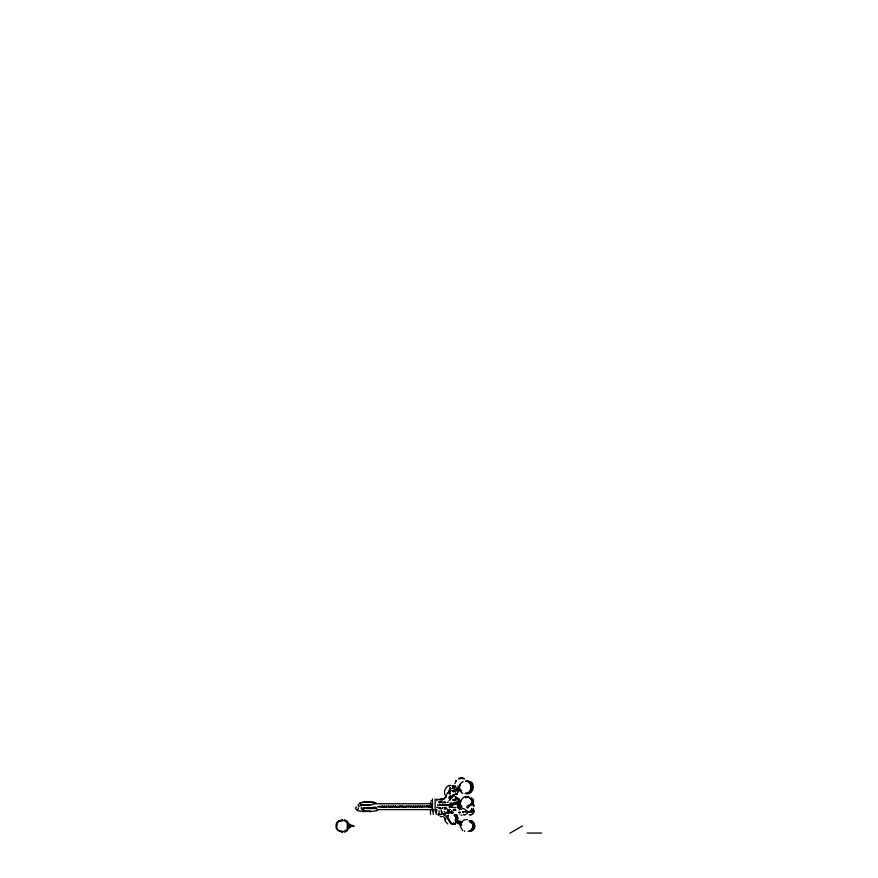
<?xml version="1.0" encoding="UTF-8"?>
<svg xmlns="http://www.w3.org/2000/svg" width="878" height="878" viewBox="0 0 878 878"><rect width="100%" height="100%" fill="white"/><g stroke="black" fill="none" stroke-linecap="round" stroke-linejoin="round"><path stroke-width="1.32" d="M456.11 819.064L455.934 816.946L454.058 815.212M451.533 798.091L451.599 797.037M457.723 792.241L457.778 789.849L456.889 789.849M342.727 819.558L337.953 821.501L336.559 825.188A12.127 12.127 0 0 0 336.559 826.802L336.614 827.592M452.049 804.928L451.665 805.653M348.95 825.989L347.49 830.544L344.549 832.212M449.053 792.395L449.909 793.339M453.498 822.993L453.103 824.431L451.391 823.904A12.127 4.192 63.1 0 1 450.546 823.213L445.848 816.397L448.46 815.124L447.835 817.308L450.82 822.466A18.647 6.453 63.1 0 0 452.104 823.608M455.144 822.993L454.749 824.431L453.037 823.904M451.533 805.214L451.325 804.511M448.943 791.363L449.986 787.775M449.657 791.363L450.392 788.367M450.568 791.473L450.524 788.378M461.137 805.4C457.482 811.415 460.818 792.373 468.852 797.268M472.924 827.043C474.888 823.059 468.72 822.445 469.05 820.678C470.915 820.293 474.537 824.947 472.704 827.658A18.647 16.221 16.7 0 1 471.793 829.578L469.532 831.378M474.57 827.043L473.483 822.905L470.696 821.676M473.769 805.784L473.681 806.476M341.048 831.411C346.689 831.839 333.838 831.082 336.483 826.417A3.391 3.391 0 0 1 336.472 825.572C334.101 820.612 347.359 820.14 340.565 820.612M471.552 808.847L471.486 809.384A12.127 7.65 37.5 0 1 471.256 810.438M473.198 808.847L473.132 809.384A12.127 7.65 37.5 0 1 472.913 810.438M451.961 812.578L452.06 811.777M348.248 827.438L348.445 825.989M459.94 802.393L459.633 799.156L457.054 797.85M473.637 811.843L473.593 812.183A4.039 3.764 46 0 1 470.838 814.751M463.255 781.607C458.327 783.406 458.053 791.21 462.805 793.372M382.139 805.916L381.941 806.476M384.377 805.916L384.158 806.772M386.616 805.916L386.364 806.816L385.672 806.553M388.855 805.916L388.636 806.772L387.867 806.52M391.094 805.916L390.875 806.772M393.333 805.916L393.19 806.465M393.421 806.015L393.081 806.816L392.389 806.553M395.572 805.916L395.374 806.476M395.66 806.015L395.265 806.827L394.584 806.52M400.05 805.916L399.918 806.465M400.138 806.015L399.808 806.816L399.106 806.553M402.289 805.916L402.091 806.476M402.376 806.015L401.981 806.827L401.312 806.52M406.766 805.916L406.525 806.816L405.834 806.553M409.005 805.916L408.797 806.772L408.029 806.52M411.255 805.916L411.036 806.772L410.311 806.553M413.494 805.916L413.242 806.816L412.55 806.553M415.733 805.916L415.514 806.772L414.745 806.52M417.972 805.916L417.752 806.772L417.028 806.553M420.211 805.916L420.068 806.465M420.288 806.015L419.958 806.816L419.267 806.553M422.45 805.916L422.252 806.476M422.527 806.015C422.658 807.683 420.803 805.675 421.824 807.332M426.927 805.916L426.785 806.465M427.015 806.015L426.675 806.816L425.984 806.553M429.254 806.015L428.859 806.827M456.297 802.196L457.449 804.402L459.545 804.38M458.36 802.865L458.931 801.954L460.5 801.932M458.031 804.182L457.943 806.311M450.974 805.741L451.04 804.863M460.774 789.805L458.162 789.3L458.107 787.467L459.512 786.37M459.04 787.873L459.095 789.212L460.083 789.092M456.779 802.393L457.679 803.908L459.71 803.59L459.501 802.371L458.031 801.779M460.204 803.787L459.951 802.031L457.987 801.241M464.484 830.939L464.66 831.532M457.46 821.49L457.723 817.857L456.11 814.433M349.762 825.989L349.203 826.966L348.083 826.966M347.216 824.376L349.576 824.376L350.574 825.989L349.576 827.614L347.71 827.614M350.574 825.989L349.455 827.109L348.336 825.989M456.154 802.097L455.133 803.161L453.246 803.414M361.484 807.387C359.892 810.032 365.094 810.559 364.129 807.782M372.887 804.533L373.71 803.765L431.361 803.765M450.963 805.389L451.215 804.522M454.936 783.56L456.264 780.509M443.884 799.145L446.331 796.467M471.256 810.438L471.047 810.998M472.902 810.438L472.693 810.998A5.005 3.15 37.5 0 1 469.862 812.304L468.303 812.095M460.061 784.46L459.501 786.194M452.258 796.434L451.588 797.948M470.421 821.534C471.486 818.307 476.556 825.276 474.35 827.658A18.647 16.221 16.7 0 1 473.44 829.578L471.179 831.378M455.254 794.557L455.583 793.668M456.9 794.557L457.24 793.668M447.736 792.483L444.839 798.278L437.464 799.704M447.495 810.405L447.089 812.326L448.526 813.237M447.945 810.712L448.01 812.622L449.821 811.854M455.43 822.302L456.066 817.857L454.464 814.433M472.452 803.743L473.132 800.725A12.127 7.65 -37.5 0 0 472.913 799.671L472.748 799.178A5.005 3.15 -37.5 0 0 471.179 797.872M461.477 822.488L460.335 826.483L462.794 830.687M456.955 818.526L457.416 815.245M454.113 823.454L453.235 824.19L452.093 823.575M455.77 823.454L454.881 824.19L453.75 823.575A18.647 6.453 63.1 0 1 453.465 823.366M458.678 806.63L458.459 807.848M459.501 807.727L459.71 806.52L457.679 806.191M459.951 808.078L460.204 806.322L457.449 805.708M471.903 829.194L472.232 828.58A12.127 10.558 16.7 0 0 472.814 827.306M461.598 822.247L464.034 819.931L467.381 819.547M462.223 778.117L464.824 778.929M448.954 797.301L449.284 796.708M449.229 811.36L449.02 810.734M455.934 793.152L454.782 794.623M455.441 820.535L455.803 819.942M457.098 820.535L457.8 817.857L456.428 815.475M439.735 803.15L441.096 801.548M461.982 806.377L460.083 807.782M457.515 802.064L456.834 803.052L454.859 803.326L456.209 803.315M454.288 790.826L452.85 790.727M455.945 791.517L455.375 791.989M455.605 781.387L456.362 780.388M388.306 806.476L387.33 806.553M395.023 806.476L394.639 807.431M397.602 806.772L397.679 806.465M399.512 806.476L399.238 807.332M401.751 806.476L401.498 807.332M402.958 806.52L403.924 806.465M404.319 806.772L404.396 806.465M405.57 806.465L406.229 806.476M408.468 806.476L407.48 806.553M409.675 806.52L410.706 806.476M412.945 806.476L412.792 807.332M414.196 806.553L415.184 806.476M416.402 806.52L417.423 806.476M419.662 806.476L418.685 806.553M421.901 806.476L421.747 807.431M426.379 806.476L425.402 806.553M428.618 806.476L427.641 806.553M430.824 806.487L381.151 806.52M471.815 805.51L473.429 802.986L473.527 801.252M390.271 806.52L390.205 807.332M403.693 806.816L403.671 807.431M410.41 806.816L410.531 807.332M417.138 806.816L417.226 807.431M427.114 806.465L428.442 806.465M449.459 798.486L450.568 795.633M454.464 795.666L450.227 797.981M470.937 830.27L471.826 829.293M347.183 825.43L348.149 824.87L349.268 825.989L348.149 827.109L347.183 826.549M347.842 825.057L350.388 824.376L351.321 825.989L349.455 827.855L347.842 826.922M459.359 788.257L457.888 788.455M348.709 826.264L349.071 825.671M349.312 826.308L349.312 825.671M353.746 826.308C352.802 823.762 341.772 827.427 353.801 826.264L348.884 826.121M456.428 794.623L457.581 793.152L457.756 791.045M449.47 812.907L450.26 812.15L452.883 813.05M451.116 812.907L452.894 812.271M450.842 795.424L449.931 796.126L449.997 798.958M449.788 804.61L447.056 805.389L439.219 805.181M451.446 804.61L449.745 805.302M457.976 802.064L460.731 801.438M438.649 802.262L440.405 801.076L442.567 800.934M454.069 788.038L455.078 786.293L453.509 785.854M459.512 814.06L459.194 813.862M442.929 807.65L442.424 808.067A4.039 3.655 33.4 0 0 441.788 808.77M438.506 814.927L439.187 814.96L439.033 810.756M438.77 814.312L438.001 814.85L438.21 814.323M444.608 814.312L443.84 814.85L444.048 814.323M444.806 814.608C442.885 815.113 445.815 815.563 444.828 814.378M451.566 805.345L456.67 803.974M459.106 805.708L457.943 807.903M446.408 813.237L450.227 812.128M461.477 822.96L460.368 823.718L458.031 822.115M449.426 786.139L450.151 785.678M445.892 807.837L444.795 808.473M450.743 805.653L451.522 804.248M448.899 791.188L450.985 790.474M457.899 789.026L456.154 789.772M457.449 787.906L458.47 787.544L457.778 788.477M455.605 789.728L456.944 788.96M456 790.452L457.284 789.706M509.942 833.2L522.421 825.989M470.871 811.239L467.337 811.546L466.086 809.955L464.561 811.941L469.521 812.227L471.486 810.416A18.647 11.754 37.5 0 0 471.859 809.099M439.11 799.704L444.378 798.706M451.797 785.887L453.103 785.678C454.969 787.346 450.162 788.422 453.706 788.773M452.477 786.238L453.794 786.029L454.903 789.596L454.321 789.168M454.135 786.238L455.441 786.029L455.956 787.709M459.029 803.71L456.099 804.072M458.327 789.201L456.648 789.146M343.594 831.4C349.312 830.522 349.312 821.457 343.594 820.579M465.34 797.751L468.654 796.961M440.46 814.597L441.908 813.884L440.701 814.521M461.96 821.446L460.423 822.73L461.488 824.925M461.301 823.904L459.457 823.015L461.356 822.873M461.663 824.793L459.831 824.925L458.766 822.73L460.313 821.446L462.037 822.148M445.772 808.726L444.202 809.165M447.089 802.404L448.274 802.042M452.06 812.611L453.147 812.359M460.599 804.467L458.623 806.004L459.94 807.826M467.184 793.262L469.818 791.352L470.948 787.577A12.127 10.558 -72.2 0 0 470.915 785.997L469.576 782.528M347.71 824.376L348.643 824.124M348.895 825.024L350.015 825.024M359.629 802.788L366.861 801.702L374.149 802.799M361.286 802.788L363.316 802.262M361.286 805.4L368.508 804.566M372.437 804.698L366.861 805.532M374.149 807.299L371.032 808.111L362.691 808.111M375.795 807.299L365.38 808.177M370.67 810.844L364.37 811.678L357.083 810.581M377.551 810.57L370.209 811.678L362.921 810.581M394.683 806.827L394.046 806.553M396.988 807.332L397.207 806.465M401.4 806.827L400.763 806.553M424.546 806.465C424.842 805.225 424.722 807.694 423.701 806.52M356.38 807.003C353.033 808.715 359.124 811.491 358.301 807.782M459.94 802.283L458.623 804.105L460.599 805.631M459.82 803.326L460.423 804.489M454.058 794.886L452.521 795.073M449.777 812.37L450.809 812.161M461.29 778.117L463.332 778.171M468.04 831.301L469.642 830.994M458.898 821.512L461.06 822.291M461.641 790.738L459.578 790.749L457.043 789.487L457.46 790.156M453.344 809.944L454.321 810.164L453.728 809.933M454.991 809.944L455.967 810.164L455.375 809.933M454.475 804.149L453.147 804.248M458.996 788.422L457.361 788.587M449.788 805.499L447.056 804.72L439.219 804.928M466.756 781.19L469.192 781.409M450.425 785.217C445.124 785.58 442.402 793.306 446.408 796.873M442.369 816.617L440.185 816.562M449.909 803.293L450.008 802.92M378.067 806.739L382.599 806.465M457.186 803.996L457.789 803.93M459.611 809.637L459.051 809.955M451.555 810.954L451.808 810.57M377.496 806.619L430.429 806.465M438.824 802.404L441.371 802.272M440.482 802.404L441.722 802.305M364.337 801.998L372.689 801.998L375.795 802.799M367.048 805.148L369.155 805.005M373.446 808.561L366.96 808.561M470.246 811.788L473.143 810.416A18.647 11.754 37.5 0 0 473.516 809.099M458.36 789.102L456.406 789.102M453.278 795.095L454.178 795.073M455.1 807.738L455.967 807.584L455.375 807.354M449.909 809.384L449.031 809.538L450.008 809.757M444.334 807.793L445.958 807.837M453.125 803.425L454.156 803.425M360.013 806.344C355.107 806.652 361.045 800.824 360.836 805.565M433.644 809.604L377.112 809.604L376.278 807.782M461.257 823.18L459.655 822.905M527.14 833.057L541.55 833.057M457.57 822.862L457.855 822.071L456.022 820.436M459.534 822.862L457.701 821.973M428.277 806.476L431.647 806.739M428.771 806.465L431.087 806.531M384.41 806.882L378.769 806.443M457.899 787.895L459.6 788.214M366.861 804.566L370.077 804.797M366.477 805.071L368.584 805.214M368.508 805.532L361.286 804.698M371.284 807.892L375.828 808.66M440.076 807.793L436.64 807.343M449.009 798.146L450.227 799.342M448.702 804.72L451.446 805.499M460.983 815.124L462.026 815.223M467.085 793.35L468.172 793.844L470.696 792.625L472.605 790.068L472.979 787.742A18.647 16.221 -72.2 0 0 472.869 785.36C473.933 780.992 464.55 780.893 465.505 781.19L467.535 781.409M444.312 807.837L447.857 809.384M440.482 807.694L438.298 807.343M460.654 809.253L461.674 809.417M465.044 809.318L462.058 808.133L460.412 805.62M450.008 800.341L449.031 800.56M451.654 802.92L450.853 803.227M456.505 803.326L457.592 803.513L459.172 802.064L459.337 800.813L458.086 798.848M454.947 815.069L455.704 815.212M424.14 806.476L423.119 806.52M412.506 806.816L411.958 806.553M405.241 806.553L405.801 806.882M404.132 806.816L403.595 806.553M399.062 806.816L398.524 806.553M397.416 806.816L396.867 806.553M390.699 806.816L390.15 806.553M385.629 806.816L385.091 806.553M383.971 806.816L383.434 806.553M383.39 806.816L382.808 806.52M466.855 781.211L468.753 781.793M421.605 806.882L420.924 806.553M389.986 806.882L390.128 807.431M385.475 806.882L385.607 807.431M347.216 827.614L349.773 826.922L349.082 824.376M461.685 778.171L460.731 777.908C455.956 778.753 460.061 779.642 461.422 777.908L463.167 778.929M457.394 787.533L458.327 788.181M464.835 814.685L463.463 814.707L465.099 814.663A4.039 3.764 46 0 0 467.469 813.017M458.009 822.905L459.82 822.96L457.679 820.436M457.767 823.41C463.354 825.331 457.361 818.164 456.373 822.115M344.549 819.778L347.49 821.435L348.829 824.321M457.668 805.784L459.029 806.388M457.46 806.586L459.172 808.034M444.18 811.513L446.167 813.478M448.581 812.37L449.042 812.359M396.823 806.816L396.241 806.52M391.807 806.553L392.378 807.431M444.926 807.2L445.706 807.584M440.405 809.033L438.649 807.848M471.563 798.387L473.143 799.693A18.647 11.754 -37.5 0 1 473.56 801.241M469.521 797.872L471.486 799.693A18.647 11.754 -37.5 0 1 471.903 801.241M469.917 798.387L470.871 798.87M457.844 785.7L458.799 786.765M457.262 821.951L455.254 820.535M458.228 803.82L459.106 804.402M463.156 811.634C461.619 811.118 464.056 813.719 463.496 812.029M445.563 802.525C444.663 800.286 442.907 802.744 445.453 802.876M468.358 781.661L469.971 782.649L471.223 785.36A18.647 16.221 -72.2 0 1 471.365 787.731L470.959 790.068L469.039 792.625L466.525 793.844L465.164 793.416L470.312 792.505L472.221 789.937L472.594 787.577A12.127 10.558 -72.2 0 0 472.562 785.997L472.452 785.086A5.005 4.357 -72.2 0 0 470.015 781.661M470.663 814.685L469.302 814.707L470.926 814.663A4.039 3.764 46 0 0 473.681 812.095L473.769 811.415A2.447 2.283 46 0 0 473.692 810.91M447.769 823.97L445.398 821.468L444.487 817.692M458.7 789.487L459.567 790.123M456.911 820.535L458.009 821.358L460.566 821.303L461.861 822.456M455.583 820.963L456.593 821.797M445.519 819.712L443.697 816.584M389.525 806.52L389.909 806.564M456.845 798.102L458.514 800.725L457.372 803.71L455.891 804.325L453.3 803.008M353.604 826.264L353.439 826.099M458.239 821.797L458.898 822.357M436.651 813.357L436.311 812.666M442.26 813.072L442.051 812.787A2.447 2.217 33.4 0 1 441.744 812.282L441.546 811.513M471.047 799.101L471.256 799.671A12.127 7.65 -37.5 0 1 471.486 800.714C473.659 805.872 463.595 805.027 467.765 808.111C469.137 806.059 472.353 804.27 471.87 801.252M457.372 806.388L458.294 807.705M448.351 811.009L448.812 811.722M459.743 822.697L457.822 821.545L456.834 821.874M451.588 812.161L452.005 812.907M450.359 812.907C450.085 810.613 446.792 811.36 448.164 813.445M450.26 797.948L450.71 798.925M449.821 798.245L450.151 798.98M441.689 811.832L441.832 812.15A2.469 2.239 33.4 0 0 442.128 812.666L442.49 813.357A4.039 3.655 33.4 0 0 445.278 814.652M435.916 812.271L435.718 811.513A4.039 3.655 33.4 0 1 435.543 810.482M437.782 804.533L437.782 805.565M336.614 827.581L337.953 830.489L342.727 832.432M430.78 806.849L430.78 807.431M428.519 806.849L428.519 807.431M419.486 806.849L419.486 807.431M414.976 806.849L414.965 807.431M405.943 806.849L405.932 807.431M473.681 804.5L473.769 805.181A2.447 2.283 -46 0 1 473.692 805.686M473.681 810.131L473.769 810.822M455.55 796.873L455.572 797.191A2.447 0.637 -60.7 0 1 455.55 797.509L455.473 797.959A4.039 1.054 -60.7 0 1 454.376 800.582M436.761 799.024L436.761 800.791M436.761 809.275L436.761 811.074M436.344 809.867L436.344 814.378M435.115 799.024L435.115 811.074M433.194 809.867L433.194 814.378M432.448 799.024L432.448 811.074M431.296 800.56L431.296 801.164M431.296 805.049L431.296 807.969M430.505 802.229L430.505 804.039M430.505 809.571L430.505 814.378M454.672 800.747A4.039 1.054 -60.7 0 0 455.77 798.124L455.847 797.685A2.469 0.648 -60.7 0 0 455.869 797.356L455.847 797.048A4.039 1.054 -60.7 0 0 455.353 796.796M455.364 796.62A4.039 1.054 -60.7 0 1 455.55 796.851M473.78 805.181A2.469 2.305 -46 0 1 473.78 805.784M445.365 814.532A4.039 3.655 33.4 0 1 442.567 813.226M441.524 811.47A4.039 3.655 33.4 0 1 441.371 810.482M441.864 808.638A4.039 3.655 33.4 0 1 442.479 807.903M441.447 811.59A4.039 3.655 33.4 0 1 441.294 810.613M473.78 810.822A2.469 2.305 46 0 1 473.78 811.415M442.49 803.249A4.039 3.655 -33.4 0 1 444.268 802.141M472.594 830.27A5.005 4.357 16.7 0 0 473.472 829.293L473.89 828.58A12.127 10.558 16.7 0 0 474.471 827.306M336.526 826.835A18.647 18.647 0 0 1 336.625 824.409M336.658 824.255A5.005 5.005 0 0 1 339.292 820.48M336.472 826.417A3.435 3.435 0 0 1 336.472 825.561M440.547 814.477A4.039 3.655 33.4 0 1 438.517 814.334M449.053 793.086C449.832 795.918 451.435 791.276 449.053 793.086M452.883 791.045C453.608 793.833 455.21 789.267 452.883 791.045M452.883 799.913L454.321 799.946L452.883 799.913M454.53 799.913L455.967 799.946L454.53 799.913M458.985 812.348L460.445 812.413L458.985 812.348M449.196 806.871L450.491 807.036L449.196 806.871M450.853 806.871L452.148 807.036L450.853 806.871M453.026 807.42L454.321 807.584L453.026 807.42M450.765 788.411L450.151 788.334L450.765 788.411"/></g></svg>
